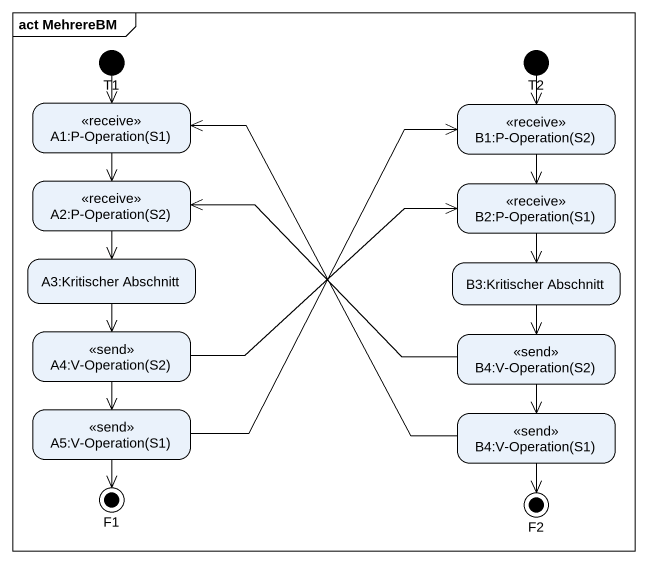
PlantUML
@startuml
mainframe act MehrereBM
hide empty description
state T1 <<start>>
state T2 <<start>>
state "A1:P-Operation(S1)" as A1_P_Operation_S1 <<receive>>
state "B1:P-Operation(S2)" as B1_P_Operation_S2 <<receive>>
state "A2:P-Operation(S2)" as A2_P_Operation_S2 <<receive>>
state "B2:P-Operation(S1)" as B2_P_Operation_S1 <<receive>>
state "A3:Kritischer Abschnitt" as A3_Kritischer_Abschnitt
state "B3:Kritischer Abschnitt" as B3_Kritischer_Abschnitt
state "A4:V-Operation(S2)" as A4_V_Operation_S2 <<send>>
state "B4:V-Operation(S2)" as B4_V_Operation_S2 <<send>>
state "A5:V-Operation(S1)" as A5_V_Operation_S1 <<send>>
state "B4:V-Operation(S1)" as B4_V_Operation_S1 <<send>>
state F1 <<end>>
state F2 <<end>>
T1 --> A1_P_Operation_S1
T2 --> B1_P_Operation_S2
A1_P_Operation_S1 --> A2_P_Operation_S2
B1_P_Operation_S2 --> B2_P_Operation_S1
A2_P_Operation_S2 --> A3_Kritischer_Abschnitt
B2_P_Operation_S1 --> B3_Kritischer_Abschnitt
A3_Kritischer_Abschnitt --> A4_V_Operation_S2
B3_Kritischer_Abschnitt --> B4_V_Operation_S2
A4_V_Operation_S2 -right-> B2_P_Operation_S1
A4_V_Operation_S2 --> A5_V_Operation_S1
B4_V_Operation_S2 -left-> A2_P_Operation_S2
B4_V_Operation_S2 --> B4_V_Operation_S1
A5_V_Operation_S1 -up-> B1_P_Operation_S2
A5_V_Operation_S1 --> F1
B4_V_Operation_S1 -up-> A1_P_Operation_S1
B4_V_Operation_S1 --> F2
@enduml
